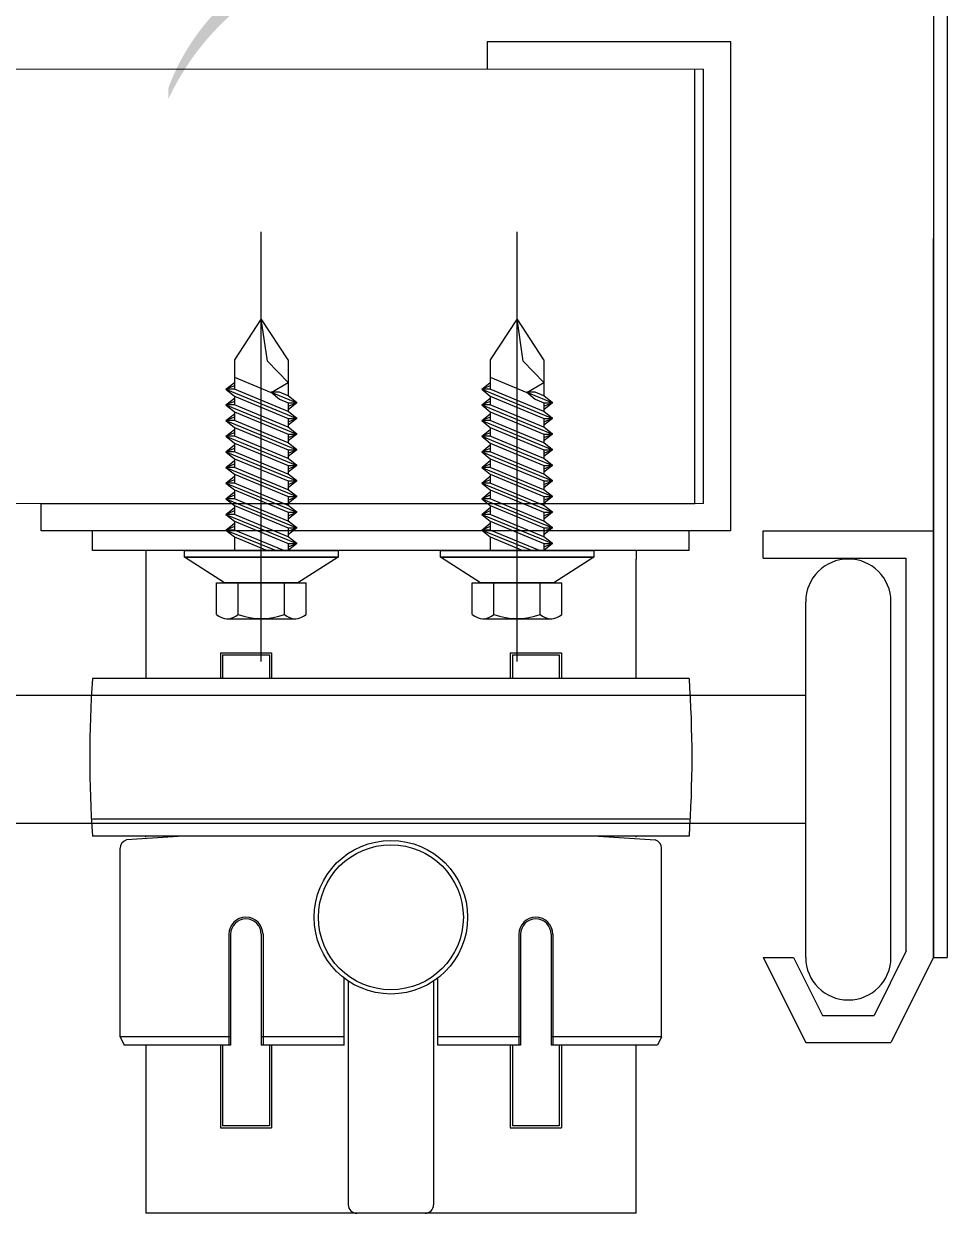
# Model space of a CAD drawing. Header units: millimetres. Extents: x 1448 to 104164, y -19509 to -89.
# Drawn here: x 60138 to 60246.3, y -16263.4 to -16123.9 of the extents above; entities that cross this region are included whole.
import ezdxf

# ---------------------------------------------------------------- set-up
doc = ezdxf.new("R2010")
doc.units = ezdxf.units.MM
doc.header["$LTSCALE"] = 60
doc.header["$MEASUREMENT"] = 0
doc.linetypes.add('HID', pattern=[2.5, 1.5, -1])
doc.layers.get('0').update_dxf_attribs({"linetype": 'CONTINUOUS'})
for name, color, linetype in [('BOLT', 8, 'CONTINUOUS'), ('cen', 14, 'CONTINUOUS'), ('DIM', 7, 'CONTINUOUS'), ('DOR', 4, 'CONTINUOUS'), ('ITXT', 7, 'CONTINUOUS')]:
    doc.layers.add(name, color=color, linetype=linetype)

msp = doc.modelspace()

# ---------------------------------------------------------------- hatches: boundary and pattern name
h = msp.add_hatch(color=256)
h.paths.add_polyline_path([(60174.32, -16114.96, -0.016306), (60175.99, -16114.69, -1.195216), (60178.24, -16116.25, -0.543341), (60175.95, -16115.77, 0.013697), (60174.32, -16116.19)])
h.paths.add_polyline_path([(60174.32, -16114.96), (60174.32, -16116.19, 0.012355), (60172.86, -16116.66), (60172.7, -16116.66, 0.213645), (60172.01, -16116.96, 0.195215), (60154.97, -16132.75), (60154.97, -16131.44, -0.261268)])

# ---------------------------------------------------------------- linework, layer by layer
at = {"color": 4}
for p, q in [((60246.32, -16112.22, -18.97), (60246.32, -16233.37, -18.97)), ((60244.72, -16113.82, -18.97), (60244.72, -16233.37, -18.97)), ((60192.37, -16126.02, -18.97), (60192.37, -16129.22, -18.97)), ((60140.07, -16183.37, -18.97), (60140.07, -16180.17, -18.97)), ((60244.72, -16233.37, -18.97), (60246.32, -16233.37, -18.97))]:
    msp.add_line(p, q, dxfattribs=at)
for p, q in [((60209.82, -16200.67, -18.97), (60209.82, -16186.67, -18.97)), ((60209.82, -16263.37, -18.97), (60209.82, -16243.67, -18.97))]:
    msp.add_line(p, q)
at = {"layer": 'BOLT'}
for p, q in [((60165.87, -16158.5, -18.97), (60162.72, -16163.3, -18.97)), ((60169.02, -16163.3, -18.97), (60165.87, -16158.5, -18.97)), ((60166.6, -16163.47, -18.97), (60165.87, -16158.5, -18.97)), ((60195.87, -16158.5, -18.97), (60192.72, -16163.3, -18.97)), ((60199.02, -16163.3, -18.97), (60195.87, -16158.5, -18.97)), ((60196.6, -16163.47, -18.97), (60195.87, -16158.5, -18.97)), ((60162.72, -16163.3, -18.97), (60162.72, -16166.77, -18.97)), ((60169.02, -16165.97, -18.97), (60166.6, -16163.47, -18.97)), ((60169.02, -16163.3, -18.97), (60169.02, -16167.55, -18.97)), ((60192.72, -16163.3, -18.97), (60192.72, -16166.77, -18.97)), ((60199.02, -16165.97, -18.97), (60196.6, -16163.47, -18.97)), ((60199.02, -16163.3, -18.97), (60199.02, -16167.55, -18.97)), ((60161.72, -16166.77, -18.97), (60162.72, -16165.97, -18.97)), ((60161.72, -16166.77, -18.97), (60162.72, -16165.97, -18.97)), ((60162.72, -16166.37, -18.97), (60161.72, -16166.77, -18.97)), ((60162.72, -16166.37, -18.97), (60161.72, -16166.77, -18.97)), ((60162.72, -16165.34, -18.97), (60167.01, -16167.14, -18.97)), ((60167.01, -16167.14, -18.97), (60169.02, -16165.97, -18.97)), ((60191.72, -16166.77, -18.97), (60192.72, -16165.97, -18.97)), ((60191.72, -16166.77, -18.97), (60192.72, -16165.97, -18.97)), ((60192.72, -16166.37, -18.97), (60191.72, -16166.77, -18.97)), ((60192.72, -16166.37, -18.97), (60191.72, -16166.77, -18.97)), ((60192.72, -16165.34, -18.97), (60197.01, -16167.14, -18.97)), ((60197.01, -16167.14, -18.97), (60199.02, -16165.97, -18.97)), ((60162.72, -16166.77, -18.97), (60161.72, -16166.77, -18.97)), ((60161.72, -16166.77, -18.97), (60162.72, -16167.58, -18.97)), ((60161.72, -16168.6, -18.97), (60162.72, -16167.8, -18.97)), ((60161.72, -16168.6, -18.97), (60162.72, -16167.8, -18.97)), ((60169.02, -16169.38, -18.97), (60162.72, -16166.77, -18.97)), ((60162.72, -16167.58, -18.97), (60162.72, -16168.6, -18.97)), ((60162.72, -16167.58, -18.97), (60169.02, -16170.19, -18.97)), ((60168.01, -16167.12, -18.97), (60167.01, -16167.12, -18.97)), ((60167.01, -16167.12, -18.97), (60168.01, -16167.92, -18.97)), ((60169.02, -16167.55, -18.97), (60168.01, -16167.12, -18.97)), ((60170.02, -16168.36, -18.97), (60169.02, -16167.55, -18.97)), ((60192.72, -16166.77, -18.97), (60191.72, -16166.77, -18.97)), ((60191.72, -16166.77, -18.97), (60192.72, -16167.58, -18.97)), ((60191.72, -16168.6, -18.97), (60192.72, -16167.8, -18.97)), ((60191.72, -16168.6, -18.97), (60192.72, -16167.8, -18.97)), ((60199.02, -16169.38, -18.97), (60192.72, -16166.77, -18.97)), ((60192.72, -16167.58, -18.97), (60192.72, -16168.6, -18.97)), ((60192.72, -16167.58, -18.97), (60199.02, -16170.19, -18.97)), ((60198.01, -16167.12, -18.97), (60197.01, -16167.12, -18.97)), ((60197.01, -16167.12, -18.97), (60198.01, -16167.92, -18.97)), ((60199.02, -16167.55, -18.97), (60198.01, -16167.12, -18.97)), ((60200.02, -16168.36, -18.97), (60199.02, -16167.55, -18.97)), ((60162.72, -16168.2, -18.97), (60161.72, -16168.6, -18.97)), ((60162.72, -16168.2, -18.97), (60161.72, -16168.6, -18.97)), ((60162.72, -16168.6, -18.97), (60161.72, -16168.6, -18.97)), ((60161.72, -16168.6, -18.97), (60162.72, -16169.41, -18.97)), ((60169.02, -16171.22, -18.97), (60162.72, -16168.6, -18.97)), ((60168.01, -16167.92, -18.97), (60169.02, -16168.36, -18.97)), ((60169.02, -16168.36, -18.97), (60170.02, -16168.36, -18.97)), ((60169.02, -16168.36, -18.97), (60169.02, -16169.38, -18.97)), ((60169.02, -16168.76, -18.97), (60170.02, -16168.36, -18.97)), ((60170.02, -16168.36, -18.97), (60169.02, -16169.16, -18.97)), ((60192.72, -16168.2, -18.97), (60191.72, -16168.6, -18.97)), ((60192.72, -16168.2, -18.97), (60191.72, -16168.6, -18.97)), ((60192.72, -16168.6, -18.97), (60191.72, -16168.6, -18.97)), ((60191.72, -16168.6, -18.97), (60192.72, -16169.41, -18.97)), ((60199.02, -16171.22, -18.97), (60192.72, -16168.6, -18.97)), ((60198.01, -16167.92, -18.97), (60199.02, -16168.36, -18.97)), ((60199.02, -16168.36, -18.97), (60200.02, -16168.36, -18.97)), ((60199.02, -16168.36, -18.97), (60199.02, -16169.38, -18.97)), ((60199.02, -16168.76, -18.97), (60200.02, -16168.36, -18.97)), ((60200.02, -16168.36, -18.97), (60199.02, -16169.16, -18.97)), ((60161.72, -16170.44, -18.97), (60162.72, -16169.63, -18.97)), ((60161.72, -16170.44, -18.97), (60162.72, -16169.63, -18.97)), ((60162.72, -16170.04, -18.97), (60161.72, -16170.44, -18.97)), ((60162.72, -16170.04, -18.97), (60161.72, -16170.44, -18.97)), ((60162.72, -16170.44, -18.97), (60161.72, -16170.44, -18.97)), ((60161.72, -16170.44, -18.97), (60162.72, -16171.24, -18.97)), ((60162.72, -16169.41, -18.97), (60169.02, -16172.02, -18.97)), ((60162.72, -16169.41, -18.97), (60162.72, -16170.44, -18.97)), ((60169.02, -16173.05, -18.97), (60162.72, -16170.44, -18.97)), ((60170.02, -16170.19, -18.97), (60169.02, -16169.38, -18.97)), ((60169.02, -16170.19, -18.97), (60170.02, -16170.19, -18.97)), ((60169.02, -16170.59, -18.97), (60170.02, -16170.19, -18.97)), ((60170.02, -16170.19, -18.97), (60169.02, -16170.99, -18.97)), ((60169.02, -16170.19, -18.97), (60169.02, -16171.22, -18.97)), ((60191.72, -16170.44, -18.97), (60192.72, -16169.63, -18.97)), ((60191.72, -16170.44, -18.97), (60192.72, -16169.63, -18.97)), ((60192.72, -16170.04, -18.97), (60191.72, -16170.44, -18.97)), ((60192.72, -16170.04, -18.97), (60191.72, -16170.44, -18.97)), ((60192.72, -16170.44, -18.97), (60191.72, -16170.44, -18.97)), ((60191.72, -16170.44, -18.97), (60192.72, -16171.24, -18.97)), ((60192.72, -16169.41, -18.97), (60199.02, -16172.02, -18.97)), ((60192.72, -16169.41, -18.97), (60192.72, -16170.44, -18.97)), ((60199.02, -16173.05, -18.97), (60192.72, -16170.44, -18.97)), ((60200.02, -16170.19, -18.97), (60199.02, -16169.38, -18.97)), ((60199.02, -16170.19, -18.97), (60200.02, -16170.19, -18.97)), ((60199.02, -16170.59, -18.97), (60200.02, -16170.19, -18.97)), ((60200.02, -16170.19, -18.97), (60199.02, -16170.99, -18.97)), ((60199.02, -16170.19, -18.97), (60199.02, -16171.22, -18.97)), ((60161.72, -16172.27, -18.97), (60162.72, -16171.47, -18.97)), ((60161.72, -16172.27, -18.97), (60162.72, -16171.47, -18.97)), ((60162.72, -16171.87, -18.97), (60161.72, -16172.27, -18.97)), ((60162.72, -16171.87, -18.97), (60161.72, -16172.27, -18.97)), ((60162.72, -16171.24, -18.97), (60169.02, -16173.85, -18.97)), ((60162.72, -16171.24, -18.97), (60162.72, -16172.27, -18.97)), ((60170.02, -16172.02, -18.97), (60169.02, -16171.22, -18.97)), ((60169.02, -16172.02, -18.97), (60170.02, -16172.02, -18.97)), ((60169.02, -16172.02, -18.97), (60169.02, -16173.05, -18.97)), ((60169.02, -16172.42, -18.97), (60170.02, -16172.02, -18.97)), ((60170.02, -16172.02, -18.97), (60169.02, -16172.83, -18.97)), ((60191.72, -16172.27, -18.97), (60192.72, -16171.47, -18.97)), ((60191.72, -16172.27, -18.97), (60192.72, -16171.47, -18.97)), ((60192.72, -16171.87, -18.97), (60191.72, -16172.27, -18.97)), ((60192.72, -16171.87, -18.97), (60191.72, -16172.27, -18.97)), ((60192.72, -16171.24, -18.97), (60199.02, -16173.85, -18.97)), ((60192.72, -16171.24, -18.97), (60192.72, -16172.27, -18.97)), ((60200.02, -16172.02, -18.97), (60199.02, -16171.22, -18.97)), ((60199.02, -16172.02, -18.97), (60200.02, -16172.02, -18.97)), ((60199.02, -16172.42, -18.97), (60200.02, -16172.02, -18.97)), ((60200.02, -16172.02, -18.97), (60199.02, -16172.83, -18.97)), ((60199.02, -16172.02, -18.97), (60199.02, -16173.05, -18.97)), ((60162.72, -16172.27, -18.97), (60161.72, -16172.27, -18.97)), ((60161.72, -16172.27, -18.97), (60162.72, -16173.07, -18.97)), ((60161.72, -16174.1, -18.97), (60162.72, -16173.3, -18.97)), ((60161.72, -16174.1, -18.97), (60162.72, -16173.3, -18.97)), ((60169.02, -16174.88, -18.97), (60162.72, -16172.27, -18.97)), ((60162.72, -16173.07, -18.97), (60169.02, -16175.69, -18.97)), ((60162.72, -16173.07, -18.97), (60162.72, -16174.1, -18.97)), ((60170.02, -16173.85, -18.97), (60169.02, -16173.05, -18.97)), ((60192.72, -16172.27, -18.97), (60191.72, -16172.27, -18.97)), ((60191.72, -16172.27, -18.97), (60192.72, -16173.07, -18.97)), ((60191.72, -16174.1, -18.97), (60192.72, -16173.3, -18.97)), ((60191.72, -16174.1, -18.97), (60192.72, -16173.3, -18.97)), ((60199.02, -16174.88, -18.97), (60192.72, -16172.27, -18.97)), ((60192.72, -16173.07, -18.97), (60199.02, -16175.69, -18.97)), ((60192.72, -16173.07, -18.97), (60192.72, -16174.1, -18.97)), ((60200.02, -16173.85, -18.97), (60199.02, -16173.05, -18.97)), ((60162.72, -16173.7, -18.97), (60161.72, -16174.1, -18.97)), ((60162.72, -16173.7, -18.97), (60161.72, -16174.1, -18.97)), ((60162.72, -16174.1, -18.97), (60161.72, -16174.1, -18.97)), ((60161.72, -16174.1, -18.97), (60162.72, -16174.91, -18.97)), ((60169.02, -16176.72, -18.97), (60162.72, -16174.1, -18.97)), ((60169.02, -16173.85, -18.97), (60170.02, -16173.85, -18.97)), ((60169.02, -16173.85, -18.97), (60169.02, -16174.88, -18.97)), ((60169.02, -16174.26, -18.97), (60170.02, -16173.85, -18.97)), ((60170.02, -16173.85, -18.97), (60169.02, -16174.66, -18.97)), ((60192.72, -16173.7, -18.97), (60191.72, -16174.1, -18.97)), ((60192.72, -16173.7, -18.97), (60191.72, -16174.1, -18.97)), ((60192.72, -16174.1, -18.97), (60191.72, -16174.1, -18.97)), ((60191.72, -16174.1, -18.97), (60192.72, -16174.91, -18.97)), ((60199.02, -16176.72, -18.97), (60192.72, -16174.1, -18.97)), ((60199.02, -16173.85, -18.97), (60200.02, -16173.85, -18.97)), ((60199.02, -16173.85, -18.97), (60199.02, -16174.88, -18.97)), ((60199.02, -16174.26, -18.97), (60200.02, -16173.85, -18.97)), ((60200.02, -16173.85, -18.97), (60199.02, -16174.66, -18.97)), ((60161.72, -16175.94, -18.97), (60162.72, -16175.13, -18.97)), ((60161.72, -16175.94, -18.97), (60162.72, -16175.13, -18.97)), ((60162.72, -16175.53, -18.97), (60161.72, -16175.94, -18.97)), ((60162.72, -16175.53, -18.97), (60161.72, -16175.94, -18.97)), ((60162.72, -16175.94, -18.97), (60161.72, -16175.94, -18.97)), ((60161.72, -16175.94, -18.97), (60162.72, -16176.74, -18.97)), ((60162.72, -16174.91, -18.97), (60169.02, -16177.52, -18.97)), ((60162.72, -16174.91, -18.97), (60162.72, -16175.94, -18.97)), ((60169.02, -16178.55, -18.97), (60162.72, -16175.94, -18.97)), ((60170.02, -16175.69, -18.97), (60169.02, -16174.88, -18.97)), ((60169.02, -16175.69, -18.97), (60170.02, -16175.69, -18.97)), ((60169.02, -16176.09, -18.97), (60170.02, -16175.69, -18.97)), ((60170.02, -16175.69, -18.97), (60169.02, -16176.49, -18.97)), ((60169.02, -16175.69, -18.97), (60169.02, -16176.72, -18.97)), ((60191.72, -16175.94, -18.97), (60192.72, -16175.13, -18.97)), ((60191.72, -16175.94, -18.97), (60192.72, -16175.13, -18.97)), ((60192.72, -16175.53, -18.97), (60191.72, -16175.94, -18.97)), ((60192.72, -16175.53, -18.97), (60191.72, -16175.94, -18.97)), ((60192.72, -16175.94, -18.97), (60191.72, -16175.94, -18.97)), ((60191.72, -16175.94, -18.97), (60192.72, -16176.74, -18.97)), ((60192.72, -16174.91, -18.97), (60199.02, -16177.52, -18.97)), ((60192.72, -16174.91, -18.97), (60192.72, -16175.94, -18.97)), ((60199.02, -16178.55, -18.97), (60192.72, -16175.94, -18.97)), ((60200.02, -16175.69, -18.97), (60199.02, -16174.88, -18.97)), ((60199.02, -16175.69, -18.97), (60200.02, -16175.69, -18.97)), ((60199.02, -16176.09, -18.97), (60200.02, -16175.69, -18.97)), ((60200.02, -16175.69, -18.97), (60199.02, -16176.49, -18.97)), ((60199.02, -16175.69, -18.97), (60199.02, -16176.72, -18.97)), ((60161.72, -16177.77, -18.97), (60162.72, -16176.97, -18.97)), ((60161.72, -16177.77, -18.97), (60162.72, -16176.97, -18.97)), ((60162.72, -16177.37, -18.97), (60161.72, -16177.77, -18.97)), ((60162.72, -16177.37, -18.97), (60161.72, -16177.77, -18.97)), ((60162.72, -16176.74, -18.97), (60169.02, -16179.35, -18.97)), ((60162.72, -16176.74, -18.97), (60162.72, -16177.77, -18.97)), ((60170.02, -16177.52, -18.97), (60169.02, -16176.72, -18.97)), ((60169.02, -16177.52, -18.97), (60170.02, -16177.52, -18.97)), ((60169.02, -16177.52, -18.97), (60169.02, -16178.55, -18.97)), ((60169.02, -16177.92, -18.97), (60170.02, -16177.52, -18.97)), ((60170.02, -16177.52, -18.97), (60169.02, -16178.32, -18.97)), ((60191.72, -16177.77, -18.97), (60192.72, -16176.97, -18.97)), ((60191.72, -16177.77, -18.97), (60192.72, -16176.97, -18.97)), ((60192.72, -16177.37, -18.97), (60191.72, -16177.77, -18.97)), ((60192.72, -16177.37, -18.97), (60191.72, -16177.77, -18.97)), ((60192.72, -16176.74, -18.97), (60199.02, -16179.35, -18.97)), ((60192.72, -16176.74, -18.97), (60192.72, -16177.77, -18.97)), ((60200.02, -16177.52, -18.97), (60199.02, -16176.72, -18.97)), ((60199.02, -16177.52, -18.97), (60200.02, -16177.52, -18.97)), ((60199.02, -16177.92, -18.97), (60200.02, -16177.52, -18.97)), ((60200.02, -16177.52, -18.97), (60199.02, -16178.32, -18.97)), ((60199.02, -16177.52, -18.97), (60199.02, -16178.55, -18.97)), ((60162.72, -16177.77, -18.97), (60161.72, -16177.77, -18.97)), ((60161.72, -16177.77, -18.97), (60162.72, -16178.57, -18.97)), ((60161.72, -16179.6, -18.97), (60162.72, -16178.8, -18.97)), ((60161.72, -16179.6, -18.97), (60162.72, -16178.8, -18.97)), ((60169.02, -16180.38, -18.97), (60162.72, -16177.77, -18.97)), ((60162.72, -16178.57, -18.97), (60162.72, -16179.6, -18.97)), ((60162.72, -16178.57, -18.97), (60169.02, -16181.19, -18.97)), ((60170.02, -16179.35, -18.97), (60169.02, -16178.55, -18.97)), ((60192.72, -16177.77, -18.97), (60191.72, -16177.77, -18.97)), ((60191.72, -16177.77, -18.97), (60192.72, -16178.57, -18.97)), ((60191.72, -16179.6, -18.97), (60192.72, -16178.8, -18.97)), ((60191.72, -16179.6, -18.97), (60192.72, -16178.8, -18.97)), ((60199.02, -16180.38, -18.97), (60192.72, -16177.77, -18.97)), ((60192.72, -16178.57, -18.97), (60192.72, -16179.6, -18.97)), ((60192.72, -16178.57, -18.97), (60199.02, -16181.19, -18.97)), ((60200.02, -16179.35, -18.97), (60199.02, -16178.55, -18.97)), ((60162.72, -16179.2, -18.97), (60161.72, -16179.6, -18.97)), ((60162.72, -16179.2, -18.97), (60161.72, -16179.6, -18.97)), ((60162.72, -16179.6, -18.97), (60161.72, -16179.6, -18.97)), ((60161.72, -16179.6, -18.97), (60162.72, -16180.41, -18.97)), ((60169.02, -16182.22, -18.97), (60162.72, -16179.6, -18.97)), ((60162.72, -16180.41, -18.97), (60169.02, -16183.02, -18.97)), ((60162.72, -16180.41, -18.97), (60162.72, -16181.44, -18.97)), ((60169.02, -16179.35, -18.97), (60170.02, -16179.35, -18.97)), ((60169.02, -16179.35, -18.97), (60169.02, -16180.38, -18.97)), ((60169.02, -16179.76, -18.97), (60170.02, -16179.35, -18.97)), ((60170.02, -16179.35, -18.97), (60169.02, -16180.16, -18.97)), ((60170.02, -16181.19, -18.97), (60169.02, -16180.38, -18.97)), ((60192.72, -16179.2, -18.97), (60191.72, -16179.6, -18.97)), ((60192.72, -16179.2, -18.97), (60191.72, -16179.6, -18.97)), ((60192.72, -16179.6, -18.97), (60191.72, -16179.6, -18.97)), ((60191.72, -16179.6, -18.97), (60192.72, -16180.41, -18.97)), ((60199.02, -16182.22, -18.97), (60192.72, -16179.6, -18.97)), ((60192.72, -16180.41, -18.97), (60199.02, -16183.02, -18.97)), ((60192.72, -16180.41, -18.97), (60192.72, -16181.44, -18.97)), ((60199.02, -16179.35, -18.97), (60200.02, -16179.35, -18.97)), ((60199.02, -16179.76, -18.97), (60200.02, -16179.35, -18.97)), ((60200.02, -16179.35, -18.97), (60199.02, -16180.16, -18.97)), ((60199.02, -16179.35, -18.97), (60199.02, -16180.38, -18.97)), ((60200.02, -16181.19, -18.97), (60199.02, -16180.38, -18.97)), ((60161.72, -16181.44, -18.97), (60162.72, -16180.63, -18.97)), ((60161.72, -16181.44, -18.97), (60162.72, -16180.63, -18.97)), ((60162.72, -16181.03, -18.97), (60161.72, -16181.44, -18.97)), ((60162.72, -16181.03, -18.97), (60161.72, -16181.44, -18.97)), ((60162.72, -16181.44, -18.97), (60161.72, -16181.44, -18.97)), ((60161.72, -16181.44, -18.97), (60162.72, -16182.24, -18.97)), ((60169.02, -16184.05, -18.97), (60162.72, -16181.44, -18.97)), ((60169.02, -16181.19, -18.97), (60170.02, -16181.19, -18.97)), ((60169.02, -16181.19, -18.97), (60169.02, -16182.22, -18.97)), ((60169.02, -16181.59, -18.97), (60170.02, -16181.19, -18.97)), ((60170.02, -16181.19, -18.97), (60169.02, -16181.99, -18.97)), ((60191.72, -16181.44, -18.97), (60192.72, -16180.63, -18.97)), ((60191.72, -16181.44, -18.97), (60192.72, -16180.63, -18.97)), ((60192.72, -16181.03, -18.97), (60191.72, -16181.44, -18.97)), ((60192.72, -16181.03, -18.97), (60191.72, -16181.44, -18.97)), ((60192.72, -16181.44, -18.97), (60191.72, -16181.44, -18.97)), ((60191.72, -16181.44, -18.97), (60192.72, -16182.24, -18.97)), ((60199.02, -16184.05, -18.97), (60192.72, -16181.44, -18.97)), ((60199.02, -16181.19, -18.97), (60200.02, -16181.19, -18.97)), ((60199.02, -16181.19, -18.97), (60199.02, -16182.22, -18.97)), ((60199.02, -16181.59, -18.97), (60200.02, -16181.19, -18.97)), ((60200.02, -16181.19, -18.97), (60199.02, -16181.99, -18.97)), ((60161.72, -16183.27, -18.97), (60162.72, -16182.46, -18.97)), ((60162.72, -16182.87, -18.97), (60161.72, -16183.27, -18.97)), ((60162.72, -16182.24, -18.97), (60169.02, -16184.85, -18.97)), ((60162.72, -16182.24, -18.97), (60162.72, -16183.27, -18.97)), ((60170.02, -16183.02, -18.97), (60169.02, -16182.22, -18.97)), ((60169.02, -16183.02, -18.97), (60170.02, -16183.02, -18.97)), ((60169.02, -16183.02, -18.97), (60169.02, -16184.05, -18.97)), ((60169.02, -16183.42, -18.97), (60170.02, -16183.02, -18.97)), ((60170.02, -16183.02, -18.97), (60169.02, -16183.82, -18.97)), ((60191.72, -16183.27, -18.97), (60192.72, -16182.46, -18.97)), ((60192.72, -16182.87, -18.97), (60191.72, -16183.27, -18.97)), ((60192.72, -16182.24, -18.97), (60199.02, -16184.85, -18.97)), ((60192.72, -16182.24, -18.97), (60192.72, -16183.27, -18.97)), ((60200.02, -16183.02, -18.97), (60199.02, -16182.22, -18.97)), ((60199.02, -16183.02, -18.97), (60200.02, -16183.02, -18.97)), ((60199.02, -16183.42, -18.97), (60200.02, -16183.02, -18.97)), ((60200.02, -16183.02, -18.97), (60199.02, -16183.82, -18.97)), ((60199.02, -16183.02, -18.97), (60199.02, -16184.05, -18.97)), ((60162.72, -16183.27, -18.97), (60161.72, -16183.27, -18.97)), ((60161.72, -16183.27, -18.97), (60162.72, -16184.07, -18.97)), ((60168.5, -16185.67, -18.97), (60162.72, -16183.27, -18.97)), ((60162.72, -16184.07, -18.97), (60162.72, -16185.67, -18.97)), ((60162.72, -16184.07, -18.97), (60166.56, -16185.67, -18.97)), ((60170.02, -16184.85, -18.97), (60169.02, -16184.05, -18.97)), ((60192.72, -16183.27, -18.97), (60191.72, -16183.27, -18.97)), ((60191.72, -16183.27, -18.97), (60192.72, -16184.07, -18.97)), ((60198.5, -16185.67, -18.97), (60192.72, -16183.27, -18.97)), ((60192.72, -16184.07, -18.97), (60196.56, -16185.67, -18.97)), ((60192.72, -16184.07, -18.97), (60192.72, -16185.67, -18.97)), ((60200.02, -16184.85, -18.97), (60199.02, -16184.05, -18.97)), ((60156.87, -16186.47, -18.97), (60156.87, -16185.67, -18.97)), ((60156.87, -16185.67, -18.97), (60174.87, -16185.67, -18.97)), ((60169.02, -16184.85, -18.97), (60170.02, -16184.85, -18.97)), ((60169.02, -16184.85, -18.97), (60169.02, -16185.67, -18.97)), ((60169.02, -16185.25, -18.97), (60170.02, -16184.85, -18.97)), ((60170.02, -16184.85, -18.97), (60169.02, -16185.66, -18.97)), ((60174.87, -16185.67, -18.97), (60174.87, -16186.47, -18.97)), ((60186.87, -16186.47, -18.97), (60186.87, -16185.67, -18.97)), ((60186.87, -16185.67, -18.97), (60204.87, -16185.67, -18.97)), ((60199.02, -16184.85, -18.97), (60200.02, -16184.85, -18.97)), ((60199.02, -16185.25, -18.97), (60200.02, -16184.85, -18.97)), ((60200.02, -16184.85, -18.97), (60199.02, -16185.66, -18.97)), ((60199.02, -16184.85, -18.97), (60199.02, -16185.67, -18.97)), ((60204.87, -16185.67, -18.97), (60204.87, -16186.47, -18.97)), ((60174.87, -16186.47, -18.97), (60156.87, -16186.47, -18.97)), ((60161.57, -16189.47, -18.97), (60156.87, -16186.47, -18.97)), ((60156.87, -16186.47, -18.97), (60174.87, -16186.47, -18.97)), ((60174.87, -16186.47, -18.97), (60170.17, -16189.47, -18.97)), ((60204.87, -16186.47, -18.97), (60186.87, -16186.47, -18.97)), ((60191.57, -16189.47, -18.97), (60186.87, -16186.47, -18.97)), ((60186.87, -16186.47, -18.97), (60204.87, -16186.47, -18.97)), ((60204.87, -16186.47, -18.97), (60200.17, -16189.47, -18.97)), ((60160.62, -16193.17, -18.97), (60160.62, -16189.47, -18.97)), ((60160.62, -16189.47, -18.97), (60171.12, -16189.47, -18.97)), ((60170.17, -16189.47, -18.97), (60161.57, -16189.47, -18.97)), ((60163.15, -16193.17, -18.97), (60163.15, -16189.47, -18.97)), ((60168.58, -16193.17, -18.97), (60168.58, -16189.47, -18.97)), ((60171.12, -16193.17, -18.97), (60171.12, -16189.47, -18.97)), ((60190.62, -16193.17, -18.97), (60190.62, -16189.47, -18.97)), ((60190.62, -16189.47, -18.97), (60201.12, -16189.47, -18.97)), ((60200.17, -16189.47, -18.97), (60191.57, -16189.47, -18.97)), ((60193.15, -16193.17, -18.97), (60193.15, -16189.47, -18.97)), ((60198.58, -16193.17, -18.97), (60198.58, -16189.47, -18.97)), ((60201.12, -16193.17, -18.97), (60201.12, -16189.47, -18.97)), ((60161.8, -16193.67, -18.97), (60169.94, -16193.67, -18.97)), ((60191.8, -16193.67, -18.97), (60199.94, -16193.67, -18.97))]:
    msp.add_line(p, q, dxfattribs=at)
at = {"layer": 'BOLT', "color": 10}
for p, q in [((60161.72, -16166.77, -18.97), (60170.02, -16170.19, -18.97)), ((60161.72, -16166.77, -18.97), (60170.02, -16170.19, -18.97)), ((60167.01, -16167.12, -18.97), (60170.02, -16168.36, -18.97)), ((60167.01, -16167.12, -18.97), (60170.02, -16168.36, -18.97)), ((60191.72, -16166.77, -18.97), (60200.02, -16170.19, -18.97)), ((60191.72, -16166.77, -18.97), (60200.02, -16170.19, -18.97)), ((60197.01, -16167.12, -18.97), (60200.02, -16168.36, -18.97)), ((60197.01, -16167.12, -18.97), (60200.02, -16168.36, -18.97)), ((60161.72, -16168.6, -18.97), (60170.02, -16172.02, -18.97)), ((60161.72, -16168.6, -18.97), (60170.02, -16172.02, -18.97)), ((60191.72, -16168.6, -18.97), (60200.02, -16172.02, -18.97)), ((60191.72, -16168.6, -18.97), (60200.02, -16172.02, -18.97)), ((60161.72, -16170.44, -18.97), (60170.02, -16173.85, -18.97)), ((60161.72, -16170.44, -18.97), (60170.02, -16173.85, -18.97)), ((60191.72, -16170.44, -18.97), (60200.02, -16173.85, -18.97)), ((60191.72, -16170.44, -18.97), (60200.02, -16173.85, -18.97)), ((60161.72, -16172.27, -18.97), (60170.02, -16175.69, -18.97)), ((60161.72, -16172.27, -18.97), (60170.02, -16175.69, -18.97)), ((60191.72, -16172.27, -18.97), (60200.02, -16175.69, -18.97)), ((60191.72, -16172.27, -18.97), (60200.02, -16175.69, -18.97)), ((60161.72, -16174.1, -18.97), (60170.02, -16177.52, -18.97)), ((60161.72, -16174.1, -18.97), (60170.02, -16177.52, -18.97)), ((60191.72, -16174.1, -18.97), (60200.02, -16177.52, -18.97)), ((60191.72, -16174.1, -18.97), (60200.02, -16177.52, -18.97)), ((60161.72, -16175.94, -18.97), (60170.02, -16179.35, -18.97)), ((60161.72, -16175.94, -18.97), (60170.02, -16179.35, -18.97)), ((60191.72, -16175.94, -18.97), (60200.02, -16179.35, -18.97)), ((60191.72, -16175.94, -18.97), (60200.02, -16179.35, -18.97)), ((60161.72, -16177.77, -18.97), (60170.02, -16181.19, -18.97)), ((60161.72, -16177.77, -18.97), (60170.02, -16181.19, -18.97)), ((60191.72, -16177.77, -18.97), (60200.02, -16181.19, -18.97)), ((60191.72, -16177.77, -18.97), (60200.02, -16181.19, -18.97)), ((60161.72, -16179.6, -18.97), (60170.02, -16183.02, -18.97)), ((60161.72, -16179.6, -18.97), (60170.02, -16183.02, -18.97)), ((60191.72, -16179.6, -18.97), (60200.02, -16183.02, -18.97)), ((60191.72, -16179.6, -18.97), (60200.02, -16183.02, -18.97)), ((60161.72, -16181.44, -18.97), (60170.02, -16184.85, -18.97)), ((60161.72, -16181.44, -18.97), (60170.02, -16184.85, -18.97)), ((60191.72, -16181.44, -18.97), (60200.02, -16184.85, -18.97)), ((60191.72, -16181.44, -18.97), (60200.02, -16184.85, -18.97)), ((60161.72, -16183.27, -18.97), (60167.62, -16185.67, -18.97)), ((60191.72, -16183.27, -18.97), (60197.62, -16185.67, -18.97))]:
    msp.add_line(p, q, dxfattribs=at)
at = {"layer": 'BOLT'}
for centre, radius, start, end in [((60161.89, -16191.81, -18.97), 1.86, 226.9662, 313.0338), ((60165.87, -16186.05, -18.97), 7.61, 249.1195, 290.8805), ((60169.85, -16191.81, -18.97), 1.86, 226.9662, 313.0338), ((60191.89, -16191.81, -18.97), 1.86, 226.9662, 313.0338), ((60195.87, -16186.05, -18.97), 7.61, 249.1195, 290.8805), ((60199.85, -16191.81, -18.97), 1.86, 226.9662, 313.0338)]:
    msp.add_arc(centre, radius, start, end, dxfattribs=at)
at = {"layer": 'cen'}
for p, q in [((60165.87, -16198.67, -18.97), (60165.87, -16148.32, -18.97)), ((60195.87, -16198.67, -18.97), (60195.87, -16148.32, -18.97))]:
    msp.add_line(p, q, dxfattribs=at)
at = {"layer": 'DIM', "color": 4}
for p, q in [((60244.72, -16233.37, -18.97), (60244.72, -16149.1, -18.97)), ((60224.72, -16186.57, -18.97), (60224.72, -16183.37, -18.97)), ((60241.52, -16232.61, -18.97), (60241.52, -16186.57, -18.97)), ((60229.72, -16233.37, -18.97), (60229.72, -16191.67, -18.97)), ((60239.72, -16233.37, -18.97), (60239.72, -16191.67, -18.97)), ((60229.72, -16202.67, -18.97), (60045.59, -16202.67, -18.97)), ((60229.72, -16217.67, -18.97), (60045.59, -16217.67, -18.97))]:
    msp.add_line(p, q, dxfattribs=at)
at = {"layer": 'DIM', "color": 7}
for p, q in [((60216.07, -16183.37, -18.97), (60146.07, -16183.37, -18.97)), ((60146.07, -16185.67, -18.97), (60146.07, -16183.37, -18.97)), ((60216.07, -16185.67, -18.97), (60216.07, -16183.37, -18.97)), ((60216.07, -16185.67, -18.97), (60146.07, -16185.67, -18.97)), ((60152.32, -16185.67, -18.97), (60152.32, -16200.67, -18.97)), ((60152.32, -16185.67, -18.97), (60152.32, -16186.67, -18.97)), ((60209.82, -16185.67, -18.97), (60209.82, -16186.67, -18.97)), ((60216.07, -16200.67, -18.97), (60146.07, -16200.67, -18.97)), ((60216.07, -16219.17, -18.97), (60146.07, -16219.17, -18.97)), ((60156.74, -16219.17, -18.97), (60150.07, -16219.61, -18.97)), ((60152.32, -16219.29, -18.97), (60152.32, -16219.17, -18.97)), ((60205.4, -16219.17, -18.97), (60212.06, -16219.61, -18.97)), ((60209.82, -16219.29, -18.97), (60209.82, -16219.17, -18.97)), ((60149.32, -16242.67, -18.97), (60149.32, -16220.58, -18.97)), ((60212.82, -16242.67, -18.97), (60212.82, -16220.58, -18.97)), ((60175.57, -16243.67, -18.97), (60175.57, -16235.79, -18.97)), ((60186.57, -16243.67, -18.97), (60186.57, -16235.79, -18.97)), ((60162.27, -16242.67, -18.97), (60149.32, -16242.67, -18.97)), ((60149.32, -16242.67, -18.97), (60149.79, -16243.67, -18.97)), ((60175.57, -16242.67, -18.97), (60165.87, -16242.67, -18.97)), ((60196.27, -16242.67, -18.97), (60186.57, -16242.67, -18.97)), ((60212.82, -16242.67, -18.97), (60199.87, -16242.67, -18.97)), ((60212.82, -16242.67, -18.97), (60212.35, -16243.67, -18.97)), ((60162.27, -16243.67, -18.97), (60149.79, -16243.67, -18.97)), ((60152.32, -16243.67, -18.97), (60152.32, -16263.37, -18.97)), ((60175.57, -16243.67, -18.97), (60165.87, -16243.67, -18.97)), ((60196.27, -16243.67, -18.97), (60186.57, -16243.67, -18.97)), ((60212.35, -16243.67, -18.97), (60199.87, -16243.67, -18.97)), ((60209.82, -16263.37, -18.97), (60152.32, -16263.37, -18.97))]:
    msp.add_line(p, q, dxfattribs=at)
at = {"layer": 'DIM', "color": 1, "linetype": 'HID'}
for p, q in [((60161.07, -16197.67, -18.97), (60167.07, -16197.67, -18.97)), ((60161.07, -16197.67, -18.97), (60161.07, -16200.67, -18.97)), ((60161.32, -16197.92, -18.97), (60166.82, -16197.92, -18.97)), ((60161.32, -16197.92, -18.97), (60161.32, -16200.67, -18.97)), ((60166.82, -16197.92, -18.97), (60166.82, -16200.67, -18.97)), ((60167.07, -16197.67, -18.97), (60167.07, -16200.67, -18.97)), ((60195.07, -16197.67, -18.97), (60201.07, -16197.67, -18.97)), ((60195.07, -16197.67, -18.97), (60195.07, -16200.67, -18.97)), ((60195.32, -16197.92, -18.97), (60200.82, -16197.92, -18.97)), ((60195.32, -16197.92, -18.97), (60195.32, -16200.67, -18.97)), ((60200.82, -16197.92, -18.97), (60200.82, -16200.67, -18.97)), ((60201.07, -16197.67, -18.97), (60201.07, -16200.67, -18.97)), ((60216.19, -16202.67, -18.97), (60146.07, -16202.67, -18.97)), ((60216.07, -16217.17, -18.97), (60146.07, -16217.17, -18.97)), ((60161.07, -16243.67, -18.97), (60161.07, -16253.37, -18.97)), ((60161.32, -16243.67, -18.97), (60161.32, -16253.12, -18.97)), ((60166.82, -16243.67, -18.97), (60166.82, -16253.12, -18.97)), ((60167.07, -16243.67, -18.97), (60167.07, -16253.37, -18.97)), ((60195.07, -16243.67, -18.97), (60195.07, -16253.37, -18.97)), ((60195.32, -16243.67, -18.97), (60195.32, -16253.12, -18.97)), ((60200.82, -16243.67, -18.97), (60200.82, -16253.12, -18.97)), ((60201.07, -16243.67, -18.97), (60201.07, -16253.37, -18.97)), ((60161.07, -16253.37, -18.97), (60167.07, -16253.37, -18.97)), ((60166.82, -16253.12, -18.97), (60161.32, -16253.12, -18.97)), ((60195.07, -16253.37, -18.97), (60201.07, -16253.37, -18.97)), ((60200.82, -16253.12, -18.97), (60195.32, -16253.12, -18.97))]:
    msp.add_line(p, q, dxfattribs=at)
at = {"layer": 'DIM', "color": 2}
for p, q in [((60162.07, -16230.67, -18.97), (60162.07, -16243.67, -18.97)), ((60162.27, -16230.67, -18.97), (60162.27, -16243.67, -18.97)), ((60165.87, -16230.67, -18.97), (60165.87, -16243.67, -18.97)), ((60166.07, -16230.67, -18.97), (60166.07, -16243.67, -18.97)), ((60196.07, -16230.67, -18.97), (60196.07, -16243.67, -18.97)), ((60196.27, -16230.67, -18.97), (60196.27, -16243.67, -18.97)), ((60199.87, -16230.67, -18.97), (60199.87, -16243.67, -18.97)), ((60200.07, -16230.67, -18.97), (60200.07, -16243.67, -18.97))]:
    msp.add_line(p, q, dxfattribs=at)
at = {"layer": 'DIM', "color": 0}
for p, q in [((60176.07, -16236.15, -18.97), (60176.07, -16262.37, -18.97)), ((60186.07, -16236.15, -18.97), (60186.07, -16262.37, -18.97)), ((60185.07, -16263.37, -18.97), (60177.07, -16263.37, -18.97))]:
    msp.add_line(p, q, dxfattribs=at)
at = {"layer": 'DIM', "color": 7}
for radius in [9, 8.5]:
    msp.add_circle((60181.07, -16228.67, -18.97), radius, dxfattribs=at)
for centre, radius, start, end in [((60280.5, -16209.92, -18.97), 134.75, 176.0638, 183.9362), ((60081.64, -16209.92, -18.97), 134.75, 356.0638, 3.9362), ((60150.32, -16220.58, -18.97), 1, 104.0969, 180), ((60211.82, -16220.58, -18.97), 1, 0, 75.9031)]:
    msp.add_arc(centre, radius, start, end, dxfattribs=at)
at = {"layer": 'DIM', "color": 2}
for centre, radius, start, end in [((60164.07, -16230.67, -18.97), 2, 90, 180), ((60164.07, -16230.67, -18.97), 1.8, 90, 180), ((60164.07, -16230.67, -18.97), 2, 0, 90), ((60164.07, -16230.67, -18.97), 1.8, 0, 90), ((60198.07, -16230.67, -18.97), 2, 90, 180), ((60198.07, -16230.67, -18.97), 1.8, 90, 180), ((60198.07, -16230.67, -18.97), 2, 0, 90), ((60198.07, -16230.67, -18.97), 1.8, 0, 90)]:
    msp.add_arc(centre, radius, start, end, dxfattribs=at)
at = {"layer": 'DIM', "color": 0}
for centre, start, end in [((60177.07, -16262.37, -18.97), 180, 270), ((60185.07, -16262.37, -18.97), 270, 0)]:
    msp.add_arc(centre, 1, start, end, dxfattribs=at)
at = {"layer": 'DOR', "lineweight": 0}
for p, q in [((60217.72, -16129.22, -18.97), (50981.91, -16129.22, -18.97)), ((50981.91, -16180.17, -18.97), (60217.72, -16180.17, -18.97))]:
    msp.add_line(p, q, dxfattribs=at)
at = {"layer": 'ITXT', "color": 4}
for p, q in [((60220.92, -16126.02, -18.97), (60192.37, -16126.02, -18.97)), ((60220.92, -16183.37, -18.97), (60220.92, -16126.02, -18.97)), ((60216.72, -16180.17, -18.97), (60216.72, -16129.22, -18.97)), ((60217.72, -16180.17, -18.97), (60217.72, -16129.22, -18.97)), ((60140.07, -16180.17, -18.97), (60216.72, -16180.17, -18.97)), ((60220.92, -16183.37, -18.97), (60140.07, -16183.37, -18.97)), ((60220.92, -16183.37, -18.97), (60140.07, -16183.37, -18.97)), ((60224.72, -16183.37, -18.97), (60244.72, -16183.37, -18.97)), ((60224.72, -16186.57, -18.97), (60241.52, -16186.57, -18.97)), ((60224.72, -16233.37, -18.97), (60229.72, -16243.37, -18.97)), ((60224.72, -16233.37, -18.97), (60228.3, -16233.37, -18.97)), ((60228.3, -16233.37, -18.97), (60231.7, -16240.17, -18.97)), ((60241.52, -16232.61, -18.97), (60237.74, -16240.17, -18.97)), ((60244.72, -16233.37, -18.97), (60239.72, -16243.37, -18.97)), ((60231.7, -16240.17, -18.97), (60237.74, -16240.17, -18.97)), ((60229.72, -16243.37, -18.97), (60239.72, -16243.37, -18.97))]:
    msp.add_line(p, q, dxfattribs=at)
for centre, start, end in [((60234.72, -16191.67, -18.97), 0, 180), ((60234.72, -16233.37, -18.97), 180, 0)]:
    msp.add_arc(centre, 5, start, end, dxfattribs=at)

doc.saveas('drawing.dxf')
